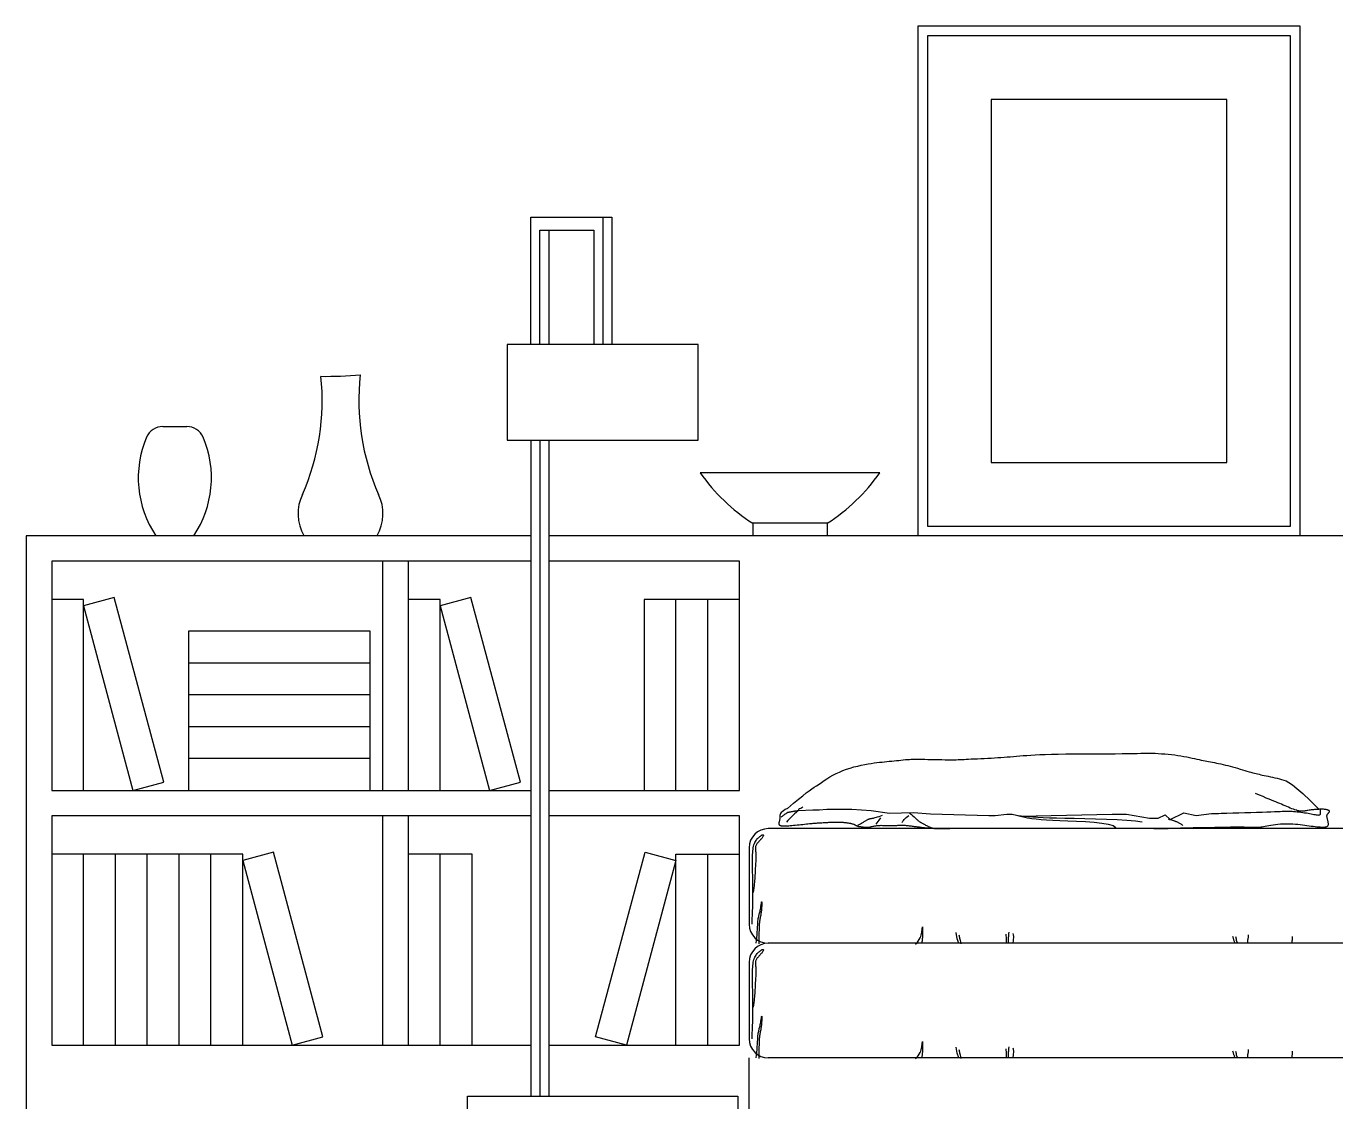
# Model space of a CAD drawing. Header units: inches. Extents: x 11.2 to 54.2, y 16.2 to 41.
# Drawn here: x 22.932 to 24.988, y 21.78 to 23.48 of the extents above; entities that cross this region are included whole.
import ezdxf

# ---------------------------------------------------------------- set-up
doc = ezdxf.new("R2010")
doc.units = ezdxf.units.IN
doc.header["$MEASUREMENT"] = 0
doc.layers.add('1', color=1, linetype='Continuous')

msp = doc.modelspace()

# ---------------------------------------------------------------- linework, layer by layer
at = {"layer": '1'}
for p, q in [((23.8369, 23.1804), (23.8369, 22.9804)), ((23.7522, 23.1604), (23.7522, 22.9804)), ((23.1464, 22.8519), (23.1837, 22.8519)), ((23.7239, 22.8304), (23.7239, 21.8004)), ((23.7379, 22.8304), (23.7379, 21.8004)), ((23.7522, 22.8304), (23.7522, 21.8004)), ((24.2717, 22.7789), (23.99, 22.7789)), ((24.1894, 22.6999), (24.0724, 22.6999)), ((24.0724, 22.6999), (24.0724, 22.6804)), ((24.1894, 22.6999), (24.1894, 22.6804)), ((23.4917, 22.2804), (23.4917, 22.6404)), ((23.5317, 22.2804), (23.5317, 22.6404)), ((23.1867, 22.5304), (23.1867, 22.2804)), ((23.4717, 22.2804), (23.4717, 22.5304)), ((23.4917, 21.8804), (23.4917, 22.2404)), ((23.5317, 21.8804), (23.5317, 22.2404)), ((25.8667, 22.2204), (24.0967, 22.2204)), ((24.0667, 22.1904), (24.0667, 22.0704)), ((23.2717, 22.1804), (22.9717, 22.1804)), ((23.6317, 22.1804), (23.5317, 22.1804)), ((25.8667, 22.0404), (24.0967, 22.0404)), ((24.0667, 22.0104), (24.0667, 21.8904)), ((25.8967, 21.8604), (24.0967, 21.8604))]:
    msp.add_line(p, q, dxfattribs=at)
for points in [[(24.9317, 22.6804), (24.9317, 23.4804), (24.3317, 23.4804), (24.3317, 22.6804)], [(23.7239, 22.9804), (23.7239, 23.1804), (23.851, 23.1804), (23.851, 22.9804)], [(23.7379, 22.9804), (23.7379, 23.1604), (23.8227, 23.1604), (23.8227, 22.9804)], [(23.7239, 22.6804), (22.9317, 22.6804), (22.9317, 21.7804)], [(26.2111, 22.6804), (23.7522, 22.6804)], [(23.7239, 22.6404), (22.9717, 22.6404), (22.9717, 22.2804), (23.7239, 22.2804)], [(23.7522, 22.2804), (24.0517, 22.2804), (24.0517, 22.6404), (23.7522, 22.6404)], [(23.0217, 22.2804), (23.0217, 22.5804), (22.9717, 22.5804)], [(23.5817, 22.2804), (23.5817, 22.5804), (23.5317, 22.5804)], [(24.0517, 22.5804), (23.9017, 22.5804), (23.9017, 22.2804)], [(23.9517, 22.2804), (23.9517, 22.5804)], [(24.0017, 22.2804), (24.0017, 22.5804)], [(23.4717, 22.5304), (23.1867, 22.5304)], [(23.4717, 22.4804), (23.1867, 22.4804)], [(23.4717, 22.4304), (23.1867, 22.4304)], [(23.4717, 22.3804), (23.1867, 22.3804)], [(23.4717, 22.3304), (23.1867, 22.3304)], [(24.1267, 22.252), (24.1362, 22.2602), (24.1442, 22.2668), (24.1508, 22.2721), (24.1564, 22.2764), (24.1611, 22.2799), (24.1652, 22.2827), (24.169, 22.2853), (24.1727, 22.2878), (24.1765, 22.2904), (24.1804, 22.2931), (24.1846, 22.2959), (24.1889, 22.2988), (24.1934, 22.3015), (24.1982, 22.3043), (24.2031, 22.3069), (24.2084, 22.3093), (24.2139, 22.3116), (24.2196, 22.3137), (24.2254, 22.3155), (24.2313, 22.3172), (24.2371, 22.3187), (24.2428, 22.32), (24.2483, 22.3211), (24.2536, 22.3221), (24.2585, 22.3229), (24.2631, 22.3236), (24.2674, 22.3242), (24.2715, 22.3246), (24.2755, 22.325), (24.2793, 22.3254), (24.2831, 22.3257), (24.2868, 22.3261), (24.2905, 22.3264), (24.2943, 22.3268), (24.298, 22.3272), (24.3016, 22.3276), (24.3051, 22.328), (24.3086, 22.3284), (24.312, 22.3287), (24.3152, 22.329), (24.3183, 22.3292), (24.3213, 22.3293), (24.3243, 22.3294), (24.3274, 22.3295), (24.3307, 22.3295), (24.3343, 22.3295), (24.3382, 22.3294), (24.3425, 22.3293), (24.3474, 22.3292), (24.3526, 22.3291), (24.3581, 22.3289), (24.3637, 22.3288), (24.3692, 22.3287), (24.3745, 22.3286), (24.3796, 22.3285), (24.3841, 22.3285), (24.3881, 22.3285), (24.3917, 22.3286), (24.3949, 22.3287), (24.398, 22.3288), (24.401, 22.329), (24.4041, 22.3292), (24.4075, 22.3294), (24.4112, 22.3296), (24.4154, 22.3298), (24.4201, 22.33), (24.4251, 22.3302), (24.4303, 22.3305), (24.4357, 22.3307), (24.4412, 22.331), (24.4466, 22.3312), (24.452, 22.3315), (24.4571, 22.3319), (24.4621, 22.3322), (24.467, 22.3326), (24.4718, 22.333), (24.4766, 22.3334), (24.4815, 22.3338), (24.4865, 22.3342), (24.4916, 22.3346), (24.497, 22.335), (24.5027, 22.3354), (24.5089, 22.3358), (24.5157, 22.3362), (24.5232, 22.3366), (24.5317, 22.3369), (24.5412, 22.3372), (24.5518, 22.3374), (24.5637, 22.3376), (24.5765, 22.3377), (24.5898, 22.3378), (24.6034, 22.3379), (24.6168, 22.338), (24.6297, 22.3381), (24.6416, 22.3381), (24.6523, 22.3382), (24.6614, 22.3384), (24.6691, 22.3385), (24.6757, 22.3386), (24.6814, 22.3387), (24.6864, 22.3388), (24.6909, 22.3389), (24.6953, 22.3389), (24.6996, 22.3388), (24.7043, 22.3387), (24.7091, 22.3384), (24.7142, 22.3381), (24.7193, 22.3378), (24.7245, 22.3373), (24.7297, 22.3368), (24.7348, 22.3361), (24.7398, 22.3355), (24.7447, 22.3347), (24.7493, 22.3339), (24.7538, 22.333), (24.758, 22.3321), (24.7621, 22.3312), (24.7659, 22.3304), (24.7696, 22.3295), (24.7731, 22.3288), (24.7763, 22.3281), (24.7794, 22.3274), (24.7824, 22.3268), (24.7853, 22.3263), (24.7881, 22.3257), (24.791, 22.3252), (24.794, 22.3246), (24.7971, 22.324), (24.8003, 22.3234), (24.8036, 22.3227), (24.8071, 22.3219), (24.8107, 22.3211), (24.8144, 22.3202), (24.8181, 22.3193), (24.822, 22.3183), (24.8258, 22.3173), (24.8297, 22.3163), (24.8336, 22.3152), (24.8374, 22.314), (24.8411, 22.3129), (24.8448, 22.3118), (24.8482, 22.3108), (24.8515, 22.3098), (24.8546, 22.309), (24.8574, 22.3082), (24.86, 22.3075), (24.8625, 22.3068), (24.8649, 22.3062), (24.8673, 22.3057), (24.8698, 22.3051), (24.8724, 22.3045), (24.8752, 22.3039), (24.8783, 22.3033), (24.8815, 22.3026), (24.885, 22.3018), (24.8885, 22.3011), (24.8921, 22.3002), (24.8957, 22.2994), (24.8993, 22.2985), (24.9027, 22.2977), (24.9061, 22.2967), (24.9098, 22.2952), (24.9142, 22.2929), (24.9197, 22.2891), (24.9268, 22.2834), (24.9358, 22.2755), (24.9473, 22.2647), (24.9616, 22.2507)], [(24.7023, 22.2205), (24.7065, 22.2205), (24.7108, 22.2205), (24.7152, 22.2206), (24.7198, 22.2207), (24.7245, 22.2208), (24.7293, 22.2209), (24.7342, 22.2211), (24.7391, 22.2212), (24.7441, 22.2214), (24.7491, 22.2215), (24.7541, 22.2217), (24.759, 22.2218), (24.7638, 22.222), (24.7686, 22.2221), (24.7732, 22.2222), (24.7777, 22.2222), (24.7821, 22.2223), (24.7863, 22.2223), (24.7903, 22.2224), (24.7941, 22.2224), (24.7978, 22.2225), (24.8013, 22.2225), (24.8045, 22.2225), (24.8075, 22.2226), (24.8103, 22.2226), (24.8129, 22.2227), (24.8154, 22.2228), (24.8178, 22.2228), (24.82, 22.2229), (24.8223, 22.223), (24.8246, 22.223), (24.827, 22.223), (24.8294, 22.2231), (24.832, 22.2231), (24.8348, 22.2231), (24.8378, 22.223), (24.8408, 22.223), (24.8438, 22.223), (24.8469, 22.2229), (24.8498, 22.2228), (24.8526, 22.2228), (24.8553, 22.2227), (24.8577, 22.2226), (24.8598, 22.2226), (24.8615, 22.2225), (24.8631, 22.2225), (24.8644, 22.2225), (24.8655, 22.2225), (24.8667, 22.2226), (24.8678, 22.2227), (24.8691, 22.2229), (24.8705, 22.2231), (24.8722, 22.2234), (24.8742, 22.2238), (24.8766, 22.2242), (24.8794, 22.2247), (24.8824, 22.2253), (24.8857, 22.2258), (24.8893, 22.2264), (24.893, 22.2269), (24.8968, 22.2273), (24.9008, 22.2277), (24.9048, 22.228), (24.9088, 22.2282), (24.9127, 22.2282), (24.9166, 22.2281), (24.9205, 22.2279), (24.9243, 22.2276), (24.928, 22.2273), (24.9317, 22.2268), (24.9353, 22.2264), (24.9389, 22.2259), (24.9423, 22.2254), (24.9457, 22.225), (24.9489, 22.2245), (24.9521, 22.2241), (24.9551, 22.2237), (24.958, 22.2234), (24.9607, 22.2232), (24.9633, 22.223), (24.9656, 22.2229), (24.9677, 22.2229), (24.9696, 22.2229), (24.9712, 22.2231), (24.9725, 22.2233), (24.9736, 22.2237), (24.9745, 22.2241), (24.9751, 22.2247), (24.9756, 22.2253), (24.9759, 22.226), (24.9761, 22.2267), (24.9761, 22.2275), (24.9761, 22.2284), (24.976, 22.2294), (24.9758, 22.2304), (24.9756, 22.2314), (24.9753, 22.2325), (24.9751, 22.2335), (24.9748, 22.2346), (24.9746, 22.2356), (24.9743, 22.2366), (24.9741, 22.2376), (24.974, 22.2385), (24.9739, 22.2394), (24.9739, 22.2402), (24.9739, 22.2409), (24.9741, 22.2415), (24.9742, 22.2421), (24.9744, 22.2426), (24.9747, 22.2431), (24.975, 22.2435), (24.9753, 22.2439), (24.9756, 22.2443), (24.976, 22.2447), (24.9763, 22.245), (24.9767, 22.2454), (24.977, 22.2457), (24.9773, 22.246), (24.9776, 22.2464), (24.9778, 22.2467), (24.978, 22.247), (24.9781, 22.2473), (24.9781, 22.2476), (24.978, 22.2479), (24.9778, 22.2482), (24.9775, 22.2485), (24.9771, 22.2488), (24.9765, 22.2491), (24.976, 22.2494), (24.9753, 22.2496), (24.9745, 22.2499), (24.9737, 22.2501), (24.9728, 22.2503), (24.9719, 22.2505), (24.9709, 22.2506), (24.9698, 22.2507), (24.9687, 22.2508), (24.9676, 22.2508), (24.9663, 22.2509), (24.9651, 22.2509), (24.9637, 22.2508), (24.9623, 22.2508), (24.9608, 22.2507), (24.9593, 22.2506), (24.9577, 22.2505), (24.956, 22.2504), (24.9543, 22.2502), (24.9526, 22.2501), (24.9508, 22.2499), (24.9491, 22.2497), (24.9474, 22.2495), (24.9457, 22.2492), (24.9441, 22.249), (24.9426, 22.2488), (24.9412, 22.2485), (24.9398, 22.2482), (24.9385, 22.248), (24.9371, 22.2478), (24.9358, 22.2477), (24.9344, 22.2477), (24.9329, 22.2477), (24.9314, 22.2479), (24.9297, 22.2482), (24.9278, 22.2486), (24.9258, 22.2492), (24.9236, 22.2499), (24.9213, 22.2508), (24.9188, 22.2517), (24.9162, 22.2528), (24.9136, 22.2539), (24.9108, 22.2551), (24.9081, 22.2563), (24.9053, 22.2575), (24.9025, 22.2587), (24.8997, 22.2599), (24.8968, 22.2611), (24.8937, 22.2623), (24.8905, 22.2637), (24.8869, 22.2651), (24.8829, 22.2667), (24.8785, 22.2685), (24.8735, 22.2706), (24.8678, 22.2728), (24.8615, 22.2754)], [(24.1267, 22.252), (24.1231, 22.2502), (24.1204, 22.2485), (24.1183, 22.247), (24.1168, 22.2455), (24.1158, 22.2441), (24.1153, 22.2428), (24.115, 22.2416), (24.1149, 22.2404), (24.115, 22.2393), (24.115, 22.2382), (24.115, 22.2372), (24.1149, 22.2361), (24.1148, 22.2351), (24.1146, 22.2342), (24.1144, 22.2333), (24.1142, 22.2324), (24.1139, 22.2316), (24.1137, 22.2308), (24.1135, 22.2301), (24.1134, 22.2294), (24.1133, 22.2287), (24.1133, 22.2281), (24.1134, 22.2276), (24.1136, 22.2271), (24.1138, 22.2267), (24.1141, 22.2263), (24.1145, 22.2259), (24.115, 22.2256), (24.1156, 22.2253), (24.1163, 22.2251), (24.1171, 22.2249), (24.1181, 22.2248), (24.1192, 22.2247), (24.1204, 22.2246), (24.1217, 22.2246), (24.1233, 22.2246), (24.125, 22.2247), (24.1269, 22.2248), (24.129, 22.2249), (24.1313, 22.2251), (24.1338, 22.2253), (24.1364, 22.2256), (24.1392, 22.2259), (24.1421, 22.2262), (24.1451, 22.2265), (24.148, 22.2268), (24.1509, 22.2271), (24.1538, 22.2275), (24.1565, 22.2277), (24.159, 22.228), (24.1614, 22.2283), (24.1635, 22.2285), (24.1655, 22.2287), (24.1674, 22.2288), (24.1692, 22.229), (24.1709, 22.2291), (24.1726, 22.2292), (24.1742, 22.2293), (24.1759, 22.2294), (24.1775, 22.2295), (24.1793, 22.2296), (24.181, 22.2297), (24.1828, 22.2298), (24.1846, 22.2299), (24.1864, 22.23), (24.1883, 22.2301), (24.1901, 22.2302), (24.192, 22.2303), (24.1938, 22.2303), (24.1956, 22.2304), (24.1973, 22.2304), (24.1991, 22.2305), (24.2008, 22.2305), (24.2025, 22.2305), (24.2041, 22.2305), (24.2057, 22.2305), (24.2072, 22.2305), (24.2087, 22.2305), (24.2102, 22.2304), (24.2116, 22.2304), (24.2129, 22.2303), (24.2142, 22.2303), (24.2155, 22.2302), (24.2167, 22.2301), (24.2179, 22.23), (24.2191, 22.2299), (24.2202, 22.2297), (24.2213, 22.2296), (24.2224, 22.2294), (24.2235, 22.2292), (24.2245, 22.229), (24.2256, 22.2288), (24.2266, 22.2285), (24.2276, 22.2283), (24.2285, 22.228), (24.2294, 22.2277), (24.2303, 22.2275), (24.231, 22.2272), (24.2317, 22.2269), (24.2323, 22.2267), (24.2328, 22.2264), (24.2333, 22.2262), (24.2337, 22.2259), (24.2341, 22.2257), (24.2344, 22.2255), (24.2348, 22.2253), (24.2352, 22.2251), (24.2357, 22.2249), (24.2363, 22.2246), (24.2369, 22.2244), (24.2377, 22.2242), (24.2386, 22.224), (24.2395, 22.2238), (24.2406, 22.2236), (24.2416, 22.2235), (24.2427, 22.2233), (24.2439, 22.2231), (24.245, 22.223), (24.2461, 22.2229), (24.2471, 22.2227), (24.2481, 22.2227), (24.2491, 22.2226), (24.25, 22.2225), (24.2509, 22.2225), (24.2517, 22.2225), (24.2526, 22.2226), (24.2535, 22.2226), (24.2545, 22.2228), (24.2554, 22.2229), (24.2565, 22.2231), (24.2576, 22.2233), (24.2588, 22.2236), (24.26, 22.2238), (24.2613, 22.2241), (24.2627, 22.2244), (24.2642, 22.2247), (24.2657, 22.2249), (24.2673, 22.2252), (24.2689, 22.2253), (24.2706, 22.2255), (24.2724, 22.2255), (24.2742, 22.2256), (24.276, 22.2255), (24.2779, 22.2255), (24.2798, 22.2254), (24.2818, 22.2253), (24.2837, 22.2253), (24.2857, 22.2252), (24.2876, 22.2251), (24.2895, 22.2251), (24.2914, 22.2251), (24.2932, 22.2252), (24.295, 22.2253), (24.2968, 22.2254), (24.2986, 22.2255), (24.3003, 22.2256), (24.302, 22.2257), (24.3037, 22.2257), (24.3054, 22.2258), (24.307, 22.2258), (24.3086, 22.2258), (24.3102, 22.2257), (24.3118, 22.2256), (24.3134, 22.2255), (24.315, 22.2254), (24.3165, 22.2252), (24.3181, 22.225), (24.3196, 22.2248), (24.3211, 22.2246), (24.3227, 22.2244), (24.3242, 22.2242), (24.3257, 22.224), (24.3273, 22.2238), (24.3288, 22.2236), (24.3304, 22.2234), (24.332, 22.2232), (24.3336, 22.223), (24.3352, 22.2228), (24.3369, 22.2226), (24.3386, 22.2224), (24.3404, 22.2222), (24.3422, 22.222), (24.3441, 22.2218), (24.3461, 22.2216), (24.3482, 22.2214), (24.3504, 22.2213), (24.3527, 22.2211), (24.3552, 22.2209), (24.3579, 22.2208), (24.3608, 22.2207), (24.3638, 22.2206), (24.3671, 22.2205), (24.3705, 22.2205), (24.3742, 22.2205), (24.378, 22.2204), (24.3819, 22.2205)], [(24.1169, 22.2384), (24.1179, 22.2393), (24.119, 22.2401), (24.1199, 22.2409), (24.1208, 22.2416), (24.1217, 22.2423), (24.1225, 22.2429), (24.1233, 22.2434), (24.124, 22.2439), (24.1246, 22.2444), (24.1252, 22.2448), (24.1258, 22.2451), (24.1263, 22.2454), (24.1269, 22.2457), (24.1274, 22.246), (24.1281, 22.2462), (24.1287, 22.2464), (24.1295, 22.2465), (24.1303, 22.2467), (24.1312, 22.2468), (24.1321, 22.247), (24.133, 22.2471), (24.134, 22.2472), (24.1349, 22.2474), (24.1358, 22.2476), (24.1368, 22.2477), (24.1377, 22.2479), (24.1386, 22.2481), (24.1396, 22.2483), (24.1406, 22.2485), (24.1416, 22.2486), (24.1428, 22.2488), (24.144, 22.2489)], [(24.143, 22.2482), (24.1405, 22.2457), (24.1381, 22.2434), (24.1358, 22.2413), (24.1336, 22.2393), (24.1314, 22.2372), (24.1293, 22.2352), (24.1272, 22.233), (24.1251, 22.2306)], [(24.144, 22.2489), (24.1451, 22.2519), (24.1479, 22.2527), (24.1508, 22.2547)], [(24.144, 22.2489), (24.1665, 22.2499), (24.1767, 22.2499), (24.1889, 22.251), (24.2277, 22.251), (24.2583, 22.2489), (24.2869, 22.2448), (24.3247, 22.2459), (24.3512, 22.2438), (24.4431, 22.2408), (24.4527, 22.2411)], [(24.7926, 22.244), (24.7998, 22.2442), (24.8079, 22.2445), (24.8167, 22.2447), (24.826, 22.245), (24.8355, 22.2452), (24.8451, 22.2455), (24.8545, 22.2458), (24.8635, 22.2461), (24.8719, 22.2463), (24.8794, 22.2466), (24.8859, 22.2468), (24.8915, 22.2471), (24.8962, 22.2473), (24.9002, 22.2475), (24.9036, 22.2476), (24.9066, 22.2477), (24.9093, 22.2478), (24.9117, 22.2479), (24.914, 22.2478), (24.9164, 22.2478), (24.919, 22.2476), (24.9216, 22.2475), (24.9244, 22.2472), (24.9272, 22.2469), (24.9301, 22.2466), (24.933, 22.2462), (24.9359, 22.2459), (24.9387, 22.2454), (24.9415, 22.245), (24.9442, 22.2445), (24.9467, 22.2441), (24.9491, 22.2436), (24.9513, 22.2432), (24.9534, 22.2428), (24.9553, 22.2424), (24.9571, 22.2422), (24.9586, 22.242), (24.9599, 22.2418), (24.9611, 22.2419), (24.962, 22.242), (24.9627, 22.2423), (24.9632, 22.2427), (24.9636, 22.2432), (24.9638, 22.2439), (24.9639, 22.2448), (24.9639, 22.2457), (24.9639, 22.2468), (24.9638, 22.248), (24.9637, 22.2494), (24.9637, 22.2508)], [(23.7239, 22.2404), (22.9717, 22.2404), (22.9717, 21.8804), (23.7239, 21.8804)], [(23.7522, 21.8804), (24.0517, 21.8804), (24.0517, 22.2404), (23.7522, 22.2404)], [(24.2374, 22.2262), (24.2384, 22.2265), (24.2394, 22.227), (24.2406, 22.2275), (24.2417, 22.2281), (24.2429, 22.2288), (24.2441, 22.2295), (24.2453, 22.2302), (24.2464, 22.2308), (24.2475, 22.2315), (24.2485, 22.2322), (24.2495, 22.2328), (24.2504, 22.2334), (24.2512, 22.2339), (24.2521, 22.2344), (24.2529, 22.2348), (24.2537, 22.2352), (24.2545, 22.2355), (24.2553, 22.2357), (24.2561, 22.2359), (24.2569, 22.2361), (24.2578, 22.2363), (24.2587, 22.2364), (24.2597, 22.2366), (24.2608, 22.2368), (24.2619, 22.237), (24.2632, 22.2373), (24.2647, 22.2377), (24.2664, 22.2382), (24.2683, 22.2388), (24.2706, 22.2396), (24.2732, 22.2405), (24.2762, 22.2417)], [(24.266, 22.2274), (24.2709, 22.2339), (24.2733, 22.2372)], [(24.3068, 22.2298), (24.3081, 22.2319), (24.3091, 22.2334), (24.31, 22.2347), (24.3109, 22.2358), (24.312, 22.2368), (24.3134, 22.2379), (24.3152, 22.2392), (24.3175, 22.2408)], [(24.3187, 22.2445), (24.3215, 22.2424), (24.3239, 22.2404), (24.3258, 22.2388), (24.3274, 22.2373), (24.3288, 22.236), (24.3299, 22.2349), (24.3308, 22.234), (24.3317, 22.2332), (24.3324, 22.2325), (24.3332, 22.2319), (24.3339, 22.2314), (24.3345, 22.231), (24.3352, 22.2306), (24.3358, 22.2303), (24.3364, 22.23), (24.3369, 22.2298), (24.3375, 22.2295), (24.3381, 22.2292), (24.3386, 22.2289), (24.3393, 22.2285), (24.34, 22.2281), (24.3407, 22.2277), (24.3416, 22.2272), (24.3426, 22.2267), (24.3437, 22.2261), (24.345, 22.2254), (24.3465, 22.2247), (24.348, 22.2239), (24.3498, 22.2232), (24.3518, 22.2224), (24.3539, 22.2216), (24.3563, 22.2208)], [(24.4527, 22.2411), (24.4712, 22.2431), (24.4795, 22.2431), (24.4933, 22.2402), (24.6365, 22.2431), (24.6592, 22.2431), (24.6953, 22.2369), (24.7088, 22.2369), (24.7201, 22.242), (24.7276, 22.2348), (24.749, 22.2451), (24.7687, 22.241), (24.7926, 22.244), (24.8037, 22.2444)], [(24.4903, 22.2405), (24.4972, 22.2389), (24.5038, 22.2375), (24.5105, 22.2364), (24.5175, 22.2356), (24.5251, 22.2349), (24.5337, 22.2343), (24.5434, 22.2339), (24.5545, 22.2334), (24.5672, 22.2329), (24.5809, 22.2323), (24.5948, 22.2316), (24.6082, 22.2305), (24.6204, 22.2292), (24.6306, 22.2274), (24.6381, 22.2252), (24.6422, 22.2224)], [(24.684, 22.2306), (24.6732, 22.2321), (24.6598, 22.2333), (24.6444, 22.2342), (24.6278, 22.2349), (24.6106, 22.2354), (24.5935, 22.2358), (24.5771, 22.2361), (24.5623, 22.2363), (24.5493, 22.2366), (24.5382, 22.237), (24.5285, 22.2373), (24.5199, 22.2378), (24.5122, 22.2383), (24.5049, 22.2389), (24.4977, 22.2397), (24.4903, 22.2405)], [(24.7248, 22.2356), (24.7267, 22.235), (24.7285, 22.2345), (24.73, 22.2341), (24.7314, 22.2336), (24.7327, 22.2332), (24.7338, 22.2329), (24.7348, 22.2325), (24.7358, 22.2321), (24.7368, 22.2318), (24.7377, 22.2314), (24.7386, 22.231), (24.7396, 22.2306), (24.7405, 22.2302), (24.7415, 22.2297), (24.7424, 22.2292), (24.7434, 22.2286), (24.7444, 22.2279), (24.7454, 22.2271), (24.7464, 22.2262), (24.7474, 22.2253)], [(24.0715, 22.0704), (24.0715, 22.0753), (24.0716, 22.0797), (24.0718, 22.0839), (24.0719, 22.0879), (24.0721, 22.0918), (24.0723, 22.0956), (24.0724, 22.0995), (24.0726, 22.1036), (24.0726, 22.1078), (24.0727, 22.1122), (24.0727, 22.1166), (24.0726, 22.121), (24.0726, 22.1253), (24.0725, 22.1293), (24.0725, 22.1331), (24.0724, 22.1366), (24.0724, 22.1395), (24.0724, 22.1422), (24.0723, 22.1445), (24.0723, 22.1465), (24.0723, 22.1485), (24.0722, 22.1503), (24.0722, 22.1522), (24.0722, 22.1542), (24.0721, 22.1563), (24.0721, 22.1585), (24.072, 22.1609), (24.0719, 22.1634), (24.0719, 22.1659), (24.0719, 22.1686), (24.0719, 22.1714), (24.0719, 22.1741), (24.072, 22.177), (24.0721, 22.1798), (24.0723, 22.1826), (24.0725, 22.1853), (24.0728, 22.188), (24.0732, 22.1905), (24.0737, 22.1929), (24.0743, 22.195), (24.075, 22.197), (24.0758, 22.1988), (24.0766, 22.2003), (24.0775, 22.2018), (24.0785, 22.203), (24.0795, 22.2042), (24.0805, 22.2052), (24.0815, 22.2062), (24.0825, 22.2071), (24.0834, 22.2079), (24.0843, 22.2087), (24.0852, 22.2093), (24.0859, 22.2099), (24.0867, 22.2103), (24.0873, 22.2106), (24.0878, 22.2108), (24.0883, 22.2108), (24.0886, 22.2107), (24.0888, 22.2105), (24.089, 22.2101), (24.089, 22.2096), (24.0888, 22.2091), (24.0886, 22.2084), (24.0882, 22.2077), (24.0877, 22.2068), (24.0871, 22.2059), (24.0864, 22.205), (24.0856, 22.2041), (24.0847, 22.2031), (24.0838, 22.2021), (24.0829, 22.2011), (24.082, 22.2002), (24.0812, 22.1992), (24.0803, 22.1983), (24.0795, 22.1974), (24.0788, 22.1965), (24.0782, 22.1956), (24.0777, 22.1945), (24.0772, 22.1935), (24.0769, 22.1923), (24.0767, 22.191), (24.0767, 22.1896), (24.0767, 22.1882), (24.0768, 22.1866), (24.0769, 22.1851), (24.077, 22.1835), (24.0772, 22.1819), (24.0773, 22.1803), (24.0774, 22.1787), (24.0774, 22.1772), (24.0774, 22.1756), (24.0773, 22.1739), (24.0773, 22.1722), (24.0772, 22.1703), (24.077, 22.1683), (24.0769, 22.1661), (24.0768, 22.1638), (24.0766, 22.1612), (24.0764, 22.1586), (24.0762, 22.1558), (24.0761, 22.153), (24.0759, 22.1502), (24.0757, 22.1473), (24.0755, 22.1445), (24.0754, 22.1417), (24.0752, 22.139), (24.075, 22.1362), (24.0747, 22.1334), (24.0744, 22.1304), (24.0741, 22.1272), (24.0736, 22.1238), (24.0731, 22.1201)], [(23.0217, 21.8804), (23.0217, 22.1804)], [(23.0717, 21.8804), (23.0717, 22.1804)], [(23.1217, 21.8804), (23.1217, 22.1804)], [(23.1717, 21.8804), (23.1717, 22.1804)], [(23.2217, 21.8804), (23.2217, 22.1804)], [(23.2717, 21.8804), (23.2717, 22.1804)], [(23.5817, 21.8804), (23.5817, 22.1804)], [(23.6317, 21.8804), (23.6317, 22.1804)], [(23.9517, 21.8804), (23.9517, 22.1804), (24.0517, 22.1804)], [(24.0017, 21.8804), (24.0017, 22.1804)], [(24.0778, 22.0405), (24.0784, 22.0447), (24.0788, 22.049), (24.0792, 22.0534), (24.0795, 22.0576), (24.0797, 22.0618), (24.08, 22.0657), (24.0802, 22.0692), (24.0804, 22.0724), (24.0806, 22.0751), (24.0809, 22.0774), (24.0811, 22.0793), (24.0814, 22.081), (24.0817, 22.0825), (24.082, 22.0838), (24.0824, 22.0852), (24.0827, 22.0865), (24.083, 22.0879), (24.0834, 22.0894), (24.0838, 22.091), (24.0841, 22.0926), (24.0844, 22.0942), (24.0848, 22.0958), (24.0851, 22.0973), (24.0853, 22.0989), (24.0856, 22.1003), (24.0857, 22.1016), (24.0859, 22.1028), (24.086, 22.1039), (24.0862, 22.1047), (24.0862, 22.1053), (24.0863, 22.1056), (24.0864, 22.1057), (24.0864, 22.1054), (24.0864, 22.1049), (24.0865, 22.1041), (24.0865, 22.1032), (24.0865, 22.1021), (24.0864, 22.1008), (24.0864, 22.0995), (24.0864, 22.0982), (24.0863, 22.0969), (24.0862, 22.0956), (24.0862, 22.0942), (24.086, 22.0929), (24.0859, 22.0915), (24.0857, 22.0902), (24.0856, 22.0887), (24.0853, 22.0873), (24.0851, 22.0858), (24.0848, 22.0843), (24.0845, 22.0827), (24.0842, 22.0811), (24.0839, 22.0796), (24.0836, 22.078), (24.0833, 22.0765), (24.0831, 22.0751), (24.0829, 22.0737), (24.0828, 22.0723), (24.0827, 22.071), (24.0826, 22.0696), (24.0825, 22.0682), (24.0825, 22.0668), (24.0824, 22.0653), (24.0824, 22.0638), (24.0823, 22.0621), (24.0822, 22.0602), (24.0821, 22.058), (24.082, 22.0554), (24.0819, 22.0524), (24.0818, 22.0489), (24.0818, 22.0446), (24.0818, 22.0397)], [(24.328, 22.0389), (24.3304, 22.0413), (24.3323, 22.0438), (24.3339, 22.0462), (24.3351, 22.0487), (24.336, 22.051), (24.3367, 22.0533), (24.3372, 22.0555), (24.3376, 22.0576), (24.3379, 22.0595), (24.3382, 22.0612), (24.3384, 22.0626), (24.3385, 22.0639), (24.3387, 22.0649), (24.3388, 22.0656), (24.3388, 22.0661), (24.3389, 22.0663), (24.3389, 22.0661), (24.339, 22.0657), (24.339, 22.065), (24.339, 22.0641), (24.339, 22.0631), (24.339, 22.062), (24.339, 22.0608), (24.339, 22.0596), (24.339, 22.0583), (24.339, 22.0571), (24.339, 22.0559), (24.339, 22.0547), (24.339, 22.0535), (24.3389, 22.0523), (24.3389, 22.0512), (24.3388, 22.05), (24.3387, 22.0488), (24.3386, 22.0476), (24.3385, 22.0464), (24.3384, 22.0452), (24.3382, 22.0441), (24.338, 22.0429), (24.3377, 22.0417), (24.3374, 22.0405)], [(24.3958, 22.0405), (24.3935, 22.0476), (24.3919, 22.0571)], [(24.3998, 22.0397), (24.399, 22.0426), (24.3984, 22.0448), (24.398, 22.0465), (24.3976, 22.0479), (24.3973, 22.0491), (24.3971, 22.0503), (24.3969, 22.0515), (24.3966, 22.0531)], [(24.4708, 22.0405), (24.4708, 22.0476), (24.47, 22.0547)], [(24.474, 22.0405), (24.474, 22.0436), (24.474, 22.0461), (24.474, 22.0481), (24.4741, 22.0498), (24.4742, 22.0514), (24.4743, 22.0531), (24.4745, 22.0552), (24.4748, 22.0579)], [(24.4811, 22.0413), (24.4816, 22.0444), (24.482, 22.0468), (24.4822, 22.0487), (24.4822, 22.0502), (24.4822, 22.0514), (24.482, 22.0526), (24.4816, 22.0539), (24.4811, 22.0555)], [(24.83, 22.0404), (24.8294, 22.0415), (24.8289, 22.0425), (24.8286, 22.0434), (24.8282, 22.0444), (24.8279, 22.0453), (24.8277, 22.0463), (24.8274, 22.0473), (24.8271, 22.0484), (24.8267, 22.0496), (24.8263, 22.051)], [(24.8337, 22.0404), (24.8316, 22.0441), (24.8316, 22.0468), (24.831, 22.0504)], [(24.8494, 22.041), (24.8495, 22.0423), (24.8496, 22.0436), (24.8498, 22.0448), (24.8499, 22.0459), (24.8501, 22.0471), (24.8503, 22.0482), (24.8505, 22.0494), (24.8506, 22.0507), (24.8506, 22.0521), (24.8505, 22.0536)], [(24.9193, 22.0404), (24.9193, 22.0415), (24.9194, 22.0425), (24.9194, 22.0435), (24.9195, 22.0445), (24.9196, 22.0455), (24.9197, 22.0465), (24.9197, 22.0475), (24.9198, 22.0486), (24.9198, 22.0497), (24.9198, 22.051)], [(24.0715, 21.8904), (24.0715, 21.8953), (24.0716, 21.8997), (24.0718, 21.9039), (24.0719, 21.9079), (24.0721, 21.9118), (24.0723, 21.9156), (24.0724, 21.9195), (24.0726, 21.9236), (24.0726, 21.9278), (24.0727, 21.9322), (24.0727, 21.9366), (24.0726, 21.941), (24.0726, 21.9453), (24.0725, 21.9493), (24.0725, 21.9531), (24.0724, 21.9566), (24.0724, 21.9595), (24.0724, 21.9622), (24.0723, 21.9645), (24.0723, 21.9665), (24.0723, 21.9685), (24.0722, 21.9703), (24.0722, 21.9722), (24.0722, 21.9742), (24.0721, 21.9763), (24.0721, 21.9785), (24.072, 21.9809), (24.0719, 21.9834), (24.0719, 21.9859), (24.0719, 21.9886), (24.0719, 21.9914), (24.0719, 21.9941), (24.072, 21.997), (24.0721, 21.9998), (24.0723, 22.0026), (24.0725, 22.0053), (24.0728, 22.008), (24.0732, 22.0105), (24.0737, 22.0129), (24.0743, 22.015), (24.075, 22.017), (24.0758, 22.0188), (24.0766, 22.0203), (24.0775, 22.0218), (24.0785, 22.023), (24.0795, 22.0242), (24.0805, 22.0252), (24.0815, 22.0262), (24.0825, 22.0271), (24.0834, 22.0279), (24.0843, 22.0287), (24.0852, 22.0293), (24.0859, 22.0299), (24.0867, 22.0303), (24.0873, 22.0306), (24.0878, 22.0308), (24.0883, 22.0308), (24.0886, 22.0307), (24.0888, 22.0305), (24.089, 22.0301), (24.089, 22.0296), (24.0888, 22.0291), (24.0886, 22.0284), (24.0882, 22.0277), (24.0877, 22.0268), (24.0871, 22.0259), (24.0864, 22.025), (24.0856, 22.0241), (24.0847, 22.0231), (24.0838, 22.0221), (24.0829, 22.0211), (24.082, 22.0202), (24.0812, 22.0192), (24.0803, 22.0183), (24.0795, 22.0174), (24.0788, 22.0165), (24.0782, 22.0156), (24.0777, 22.0145), (24.0772, 22.0135), (24.0769, 22.0123), (24.0767, 22.011), (24.0767, 22.0096), (24.0767, 22.0082), (24.0768, 22.0066), (24.0769, 22.0051), (24.077, 22.0035), (24.0772, 22.0019), (24.0773, 22.0003), (24.0774, 21.9987), (24.0774, 21.9972), (24.0774, 21.9956), (24.0773, 21.9939), (24.0773, 21.9922), (24.0772, 21.9903), (24.077, 21.9883), (24.0769, 21.9861), (24.0768, 21.9838), (24.0766, 21.9812), (24.0764, 21.9786), (24.0762, 21.9758), (24.0761, 21.973), (24.0759, 21.9702), (24.0757, 21.9673), (24.0755, 21.9645), (24.0754, 21.9617), (24.0752, 21.959), (24.075, 21.9562), (24.0747, 21.9534), (24.0744, 21.9504), (24.0741, 21.9472), (24.0736, 21.9438), (24.0731, 21.9401)], [(24.0778, 21.8605), (24.0784, 21.8647), (24.0788, 21.869), (24.0792, 21.8734), (24.0795, 21.8776), (24.0797, 21.8818), (24.08, 21.8857), (24.0802, 21.8892), (24.0804, 21.8924), (24.0806, 21.8951), (24.0809, 21.8974), (24.0811, 21.8993), (24.0814, 21.901), (24.0817, 21.9025), (24.082, 21.9038), (24.0824, 21.9052), (24.0827, 21.9065), (24.083, 21.9079), (24.0834, 21.9094), (24.0838, 21.911), (24.0841, 21.9126), (24.0844, 21.9142), (24.0848, 21.9158), (24.0851, 21.9173), (24.0853, 21.9189), (24.0856, 21.9203), (24.0857, 21.9216), (24.0859, 21.9228), (24.086, 21.9239), (24.0862, 21.9247), (24.0862, 21.9253), (24.0863, 21.9256), (24.0864, 21.9257), (24.0864, 21.9254), (24.0864, 21.9249), (24.0865, 21.9241), (24.0865, 21.9232), (24.0865, 21.9221), (24.0864, 21.9208), (24.0864, 21.9195), (24.0864, 21.9182), (24.0863, 21.9169), (24.0862, 21.9156), (24.0862, 21.9142), (24.086, 21.9129), (24.0859, 21.9115), (24.0857, 21.9102), (24.0856, 21.9087), (24.0853, 21.9073), (24.0851, 21.9058), (24.0848, 21.9043), (24.0845, 21.9027), (24.0842, 21.9011), (24.0839, 21.8996), (24.0836, 21.898), (24.0833, 21.8965), (24.0831, 21.8951), (24.0829, 21.8937), (24.0828, 21.8923), (24.0827, 21.891), (24.0826, 21.8896), (24.0825, 21.8882), (24.0825, 21.8868), (24.0824, 21.8853), (24.0824, 21.8838), (24.0823, 21.8821), (24.0822, 21.8802), (24.0821, 21.878), (24.082, 21.8754), (24.0819, 21.8724), (24.0818, 21.8689), (24.0818, 21.8646), (24.0818, 21.8597)], [(24.328, 21.8589), (24.3304, 21.8613), (24.3323, 21.8638), (24.3339, 21.8662), (24.3351, 21.8687), (24.336, 21.871), (24.3367, 21.8733), (24.3372, 21.8755), (24.3376, 21.8776), (24.3379, 21.8795), (24.3382, 21.8812), (24.3384, 21.8826), (24.3385, 21.8839), (24.3387, 21.8849), (24.3388, 21.8856), (24.3388, 21.8861), (24.3389, 21.8863), (24.3389, 21.8861), (24.339, 21.8857), (24.339, 21.885), (24.339, 21.8841), (24.339, 21.8831), (24.339, 21.882), (24.339, 21.8808), (24.339, 21.8796), (24.339, 21.8783), (24.339, 21.8771), (24.339, 21.8759), (24.339, 21.8747), (24.339, 21.8735), (24.3389, 21.8723), (24.3389, 21.8712), (24.3388, 21.87), (24.3387, 21.8688), (24.3386, 21.8676), (24.3385, 21.8664), (24.3384, 21.8652), (24.3382, 21.8641), (24.338, 21.8629), (24.3377, 21.8617), (24.3374, 21.8605)], [(24.3958, 21.8605), (24.3935, 21.8676), (24.3919, 21.8771)], [(24.474, 21.8605), (24.474, 21.8636), (24.474, 21.8661), (24.474, 21.8681), (24.4741, 21.8698), (24.4742, 21.8714), (24.4743, 21.8731), (24.4745, 21.8752), (24.4748, 21.8779)], [(24.0667, 21.7804), (24.0667, 21.8604)], [(24.3998, 21.8597), (24.399, 21.8626), (24.3984, 21.8648), (24.398, 21.8665), (24.3976, 21.8679), (24.3973, 21.8691), (24.3971, 21.8703), (24.3969, 21.8715), (24.3966, 21.8731)], [(24.4708, 21.8605), (24.4708, 21.8676), (24.47, 21.8747)], [(24.4811, 21.8613), (24.4816, 21.8644), (24.482, 21.8668), (24.4822, 21.8687), (24.4822, 21.8702), (24.4822, 21.8714), (24.482, 21.8726), (24.4816, 21.8739), (24.4811, 21.8755)], [(24.83, 21.8604), (24.8294, 21.8615), (24.8289, 21.8625), (24.8286, 21.8634), (24.8282, 21.8644), (24.8279, 21.8653), (24.8277, 21.8663), (24.8274, 21.8673), (24.8271, 21.8684), (24.8267, 21.8696), (24.8263, 21.871)], [(24.8337, 21.8604), (24.8316, 21.8641), (24.8316, 21.8668), (24.831, 21.8704)], [(24.8494, 21.861), (24.8495, 21.8623), (24.8496, 21.8636), (24.8498, 21.8648), (24.8499, 21.8659), (24.8501, 21.8671), (24.8503, 21.8682), (24.8505, 21.8694), (24.8506, 21.8707), (24.8506, 21.8721), (24.8505, 21.8736)], [(24.9193, 21.8604), (24.9193, 21.8615), (24.9194, 21.8625), (24.9194, 21.8635), (24.9195, 21.8645), (24.9196, 21.8655), (24.9197, 21.8665), (24.9197, 21.8675), (24.9198, 21.8686), (24.9198, 21.8697), (24.9198, 21.871)], [(23.6247, 21.7804), (23.6247, 21.8004), (24.049, 21.8004), (24.049, 21.7804)]]:
    msp.add_lwpolyline(points, dxfattribs=at)
for points in [[(24.9167, 22.6954), (24.9167, 23.4654), (24.3467, 23.4654), (24.3467, 22.6954)], [(24.8167, 22.7954), (24.8167, 23.3654), (24.4467, 23.3654), (24.4467, 22.7954)], [(23.6869, 22.8304), (23.9869, 22.8304), (23.9869, 22.9804), (23.6869, 22.9804)], [(23.0993, 22.2804), (23.1476, 22.2934), (23.07, 22.5832), (23.0217, 22.5702)], [(23.6593, 22.2804), (23.7076, 22.2934), (23.63, 22.5832), (23.5817, 22.5702)], [(23.3493, 21.8804), (23.3976, 21.8934), (23.32, 22.1832), (23.2717, 22.1702)], [(23.874, 21.8804), (23.8257, 21.8934), (23.9034, 22.1832), (23.9517, 22.1702)]]:
    msp.add_lwpolyline(points, close=True, dxfattribs=at)
for centre, radius, start, end in [((23.0279, 22.8929), 0.3685, 336.3704, 5.8758), ((23.4014, 23.5613), 0.6307, 269.3686, 274.9799), ((23.8224, 22.8929), 0.3685, 173.7579, 203.6296), ((23.1464, 22.8239), 0.028, 90, 156.8549), ((23.1837, 22.8239), 0.028, 23.1451, 90), ((23.2698, 22.7711), 0.1622, 156.8549, 213.9903), ((23.0603, 22.7711), 0.1622, 326.0097, 23.1451), ((24.2295, 22.9463), 0.2922, 214.9358, 237.4604), ((24.0322, 22.9463), 0.2922, 302.5396, 325.0642), ((23.4269, 22.715), 0.0685, 153.8185, 210.2796), ((23.4234, 22.715), 0.0685, 329.7204, 26.1815), ((24.0967, 22.1904), 0.03, 90, 180), ((24.0967, 22.0704), 0.03, 180, 270), ((24.0967, 22.0104), 0.03, 90, 180), ((24.0967, 21.8904), 0.03, 180, 270)]:
    msp.add_arc(centre, radius, start, end, dxfattribs=at)

doc.saveas('drawing.dxf')
